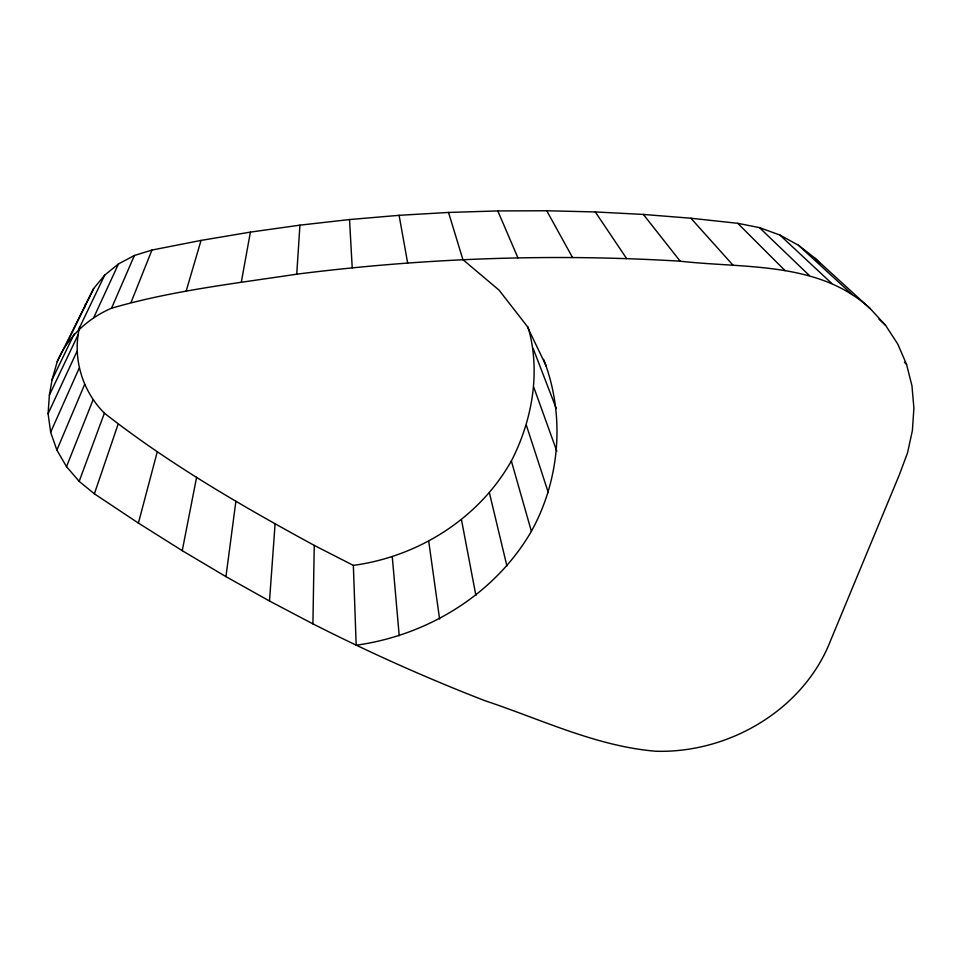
<?xml version="1.0" encoding="UTF-8"?>
<svg xmlns="http://www.w3.org/2000/svg" width="962" height="962" viewBox="0 0 962 962"><rect width="100%" height="100%" fill="white"/><g stroke="black" fill="none" stroke-linecap="round" stroke-linejoin="round"><path stroke-width="1.44" d="M312.915 623.857L269.504 601.01L225.95 576.635L182.251 550.673L138.396 523.087L94.384 493.807L79.173 481.373L66.51 466.642L56.878 450.096L50.649 432.263L48.1 413.732L49.375 395.154L52.056 379.774L57.215 361.664L93.615 288.588L104.714 275.12L118.47 263.937L134.415 255.471L151.948 250.06L201.046 240.416L250.397 232.107L299.928 225.156L349.519 219.552L399.098 215.32L448.545 212.446L497.799 210.931L546.741 210.762L595.298 211.941L643.374 214.442L690.896 218.23L737.77 223.316L759.463 227.621L779.857 235.017L798.496 245.286L814.994 258.177L870.273 308.682L885.533 325.264L897.702 343.963L906.541 364.297L911.964 385.822L913.9 408.068L912.397 430.543L907.539 452.825L899.494 474.446L830.627 640.439C803.715 709.812 728.931 753.414 655.759 751.238C596.296 746.296 541.293 719.42 485.257 700.817C426.551 678.09 369.047 652.332 312.915 623.857L314.249 545.394C241.702 505.832 169.516 464.201 104.401 413.155C82.251 390.993 72.222 357.888 79.581 327.296M57.215 361.664C67.352 337.409 87.494 318.47 111.532 308.213C171.849 290.656 234.764 283.574 296.741 274.17L299.928 225.156M269.504 601.01L275.084 524.062M225.95 576.635L235.87 501.358M241.33 282.022L250.397 232.107M314.249 545.394L353.355 565.391C418.338 556.565 478.908 518.506 511.363 460.978C532.323 420.117 541.029 371.524 527.994 326.864M182.251 550.673L196.609 477.236M353.355 565.391L356.18 645.225C427.705 635.305 494.793 594.288 531.385 531.325C560.209 479.088 565.271 415.091 543.614 359.379M138.396 523.087L157.311 451.671M84.391 307.948L85.57 303.836M186.087 291.366L201.046 240.416M94.384 493.807L117.965 424.615M79.173 481.373L104.401 413.155M66.51 466.642L93.158 399.627M131.145 302.176L151.948 250.06M56.878 450.096L84.644 384.451M111.532 308.213L134.415 255.471M50.649 432.263L79.197 368.133M93.735 317.604L118.47 263.937M48.1 413.732L77.056 351.214M49.375 395.154L78.331 334.295M78.403 329.978L104.714 275.12M52.056 379.774L74.302 333.802M66.077 344.853L93.615 288.588M296.741 274.17C423.809 258.093 552.32 253.415 680.182 261.195C744.42 268.53 819.131 261.147 870.273 308.682M798.496 245.286L852.2 294.588M879.015 319.276L885.533 325.264M779.857 235.017L831.673 283.369M904.4 362.253L906.541 364.297M759.463 227.621L809.138 275.312M737.77 223.316L785.1 270.647M814.994 258.177L819.997 263.6M690.896 218.23L733.032 265.211M643.374 214.442L680.182 261.195M595.298 211.941L626.647 258.598M546.741 210.762L572.522 257.467M546.344 366.281L527.092 326.178L498.977 290.055L462.914 259.644L448.545 212.446M497.799 210.931L517.917 257.816M533.092 348.34L556.264 408.549M533.85 387.433L556.818 451.214M526.43 425.445L548.316 492.64M511.363 460.978L531.385 531.325M489.417 492.833L506.902 565.969M461.519 519.949L475.901 595.49M399.098 215.32L407.647 262.987M428.751 541.498L439.586 618.963M392.28 556.806L399.218 635.714M349.519 219.552L352.224 267.821"/></g></svg>
